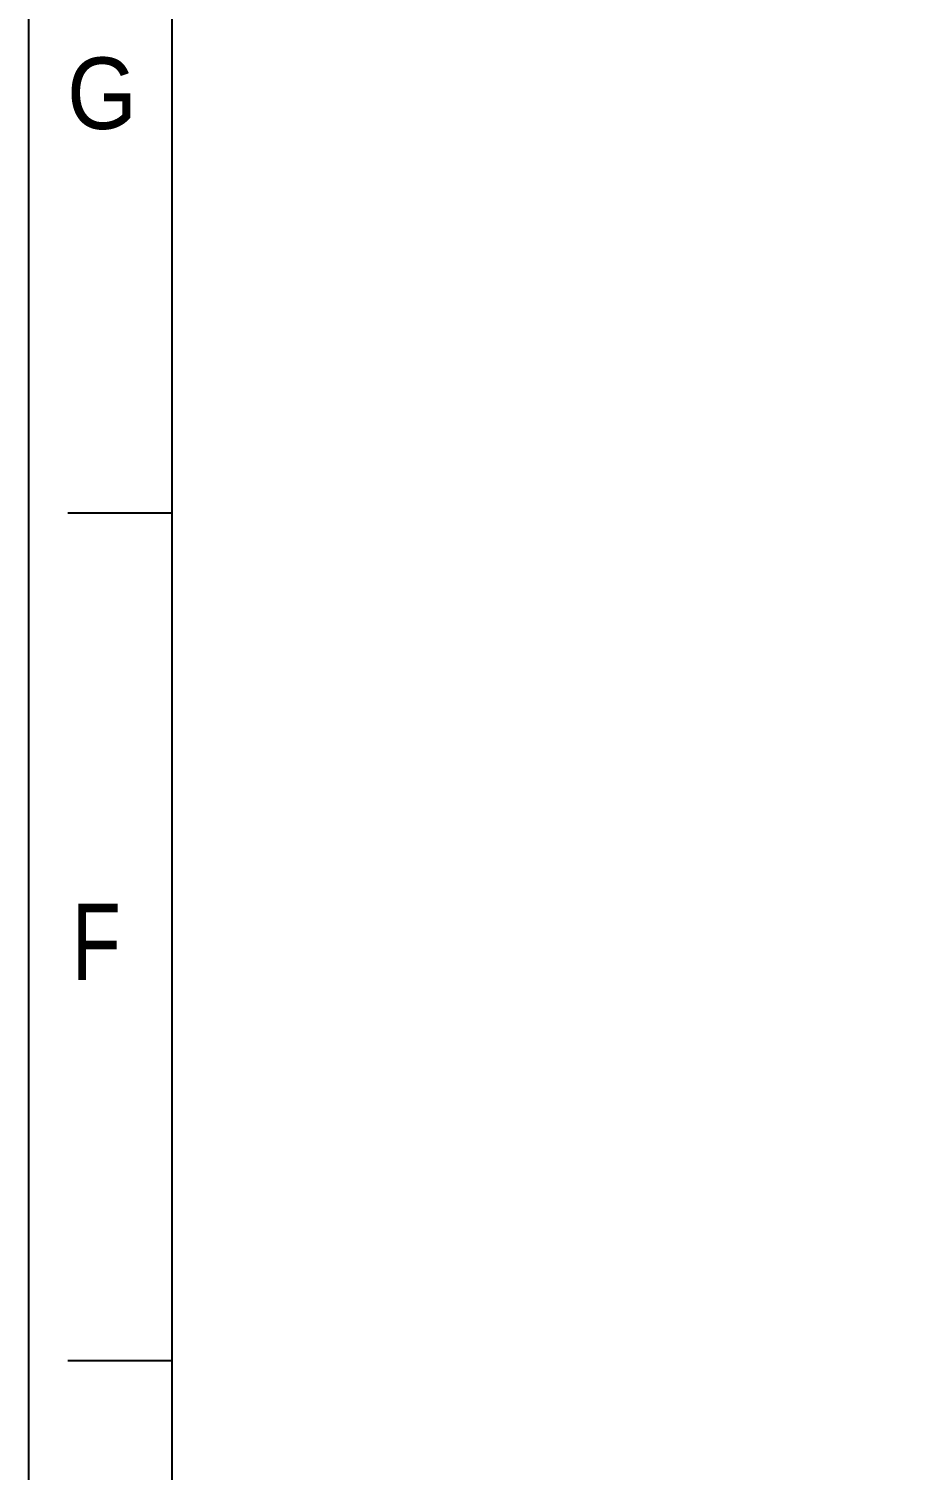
# Model space of a CAD drawing. Header units: millimetres. Extents: x 2185 to 26698, y 9658 to 17427.
# Drawn here: x 15406 to 16413, y 14389 to 16040 of the extents above; entities that cross this region are included whole.
import ezdxf

# ---------------------------------------------------------------- set-up
doc = ezdxf.new("R2010")
doc.units = ezdxf.units.MM
doc.styles.add('CKSTANDARD', font='arial.ttf')
doc.styles.add('Roamns', font='romans.shx')

# ---------------------------------------------------------------- blocks, each defined once
blk = doc.blocks.new('standard template')
for p, q in [((456.3, 24334.5), (53.6, 24334.5)), ((456.3, 21062.1), (53.6, 21062.1))]:
    blk.add_line(p, q)
blk.add_lwpolyline([(37962.6, 4700.3), (-97.5, 4700.3), (-97.5, 30879.2), (37962.6, 30879.2)], close=True)
at = {"color": 7}
blk.add_lwpolyline([(456.3, 6673.6), (456.3, 5963.9), (456.3, 5254.1), (456.3, 30225.9), (37408.8, 30225.9), (37408.8, 5254.1)], dxfattribs=at)
at = {"style": 'CKSTANDARD'}
for s, height, width, p in [('G', 276, 0.9, (49.8, 25816.5)), ('F', 294.8, 0.75, (68.7, 22531.7))]:
    blk.add_text(s, height=height, dxfattribs=dict(at, width=width)).set_placement(p)
at = {"style": 'Roamns'}
for tag, p in [('PAGE_NAME', (27466, 7593.7)), ('PROJECT_NAME', (27466, 6883.9)), ('DRAWN_NAME', (27466, 6174.1)), ('VERSION', (34241, 6174.1)), ('SELECT_DATA', (27466, 5464.4)), ('PAGE_NUMBER', (34241, 5464.4))]:
    blk.add_attdef(tag, p, '', height=284.5, dxfattribs=at)

msp = doc.modelspace()

# ---------------------------------------------------------------- block references
at = {"transparency": 33554595, "xscale": 0.2966866061522327, "yscale": 0.2966866061522327, "zscale": 0.2966866061522327}
msp.add_blockref('standard template', (15435.361, 8265.409), dxfattribs=at)

doc.saveas('drawing.dxf')
